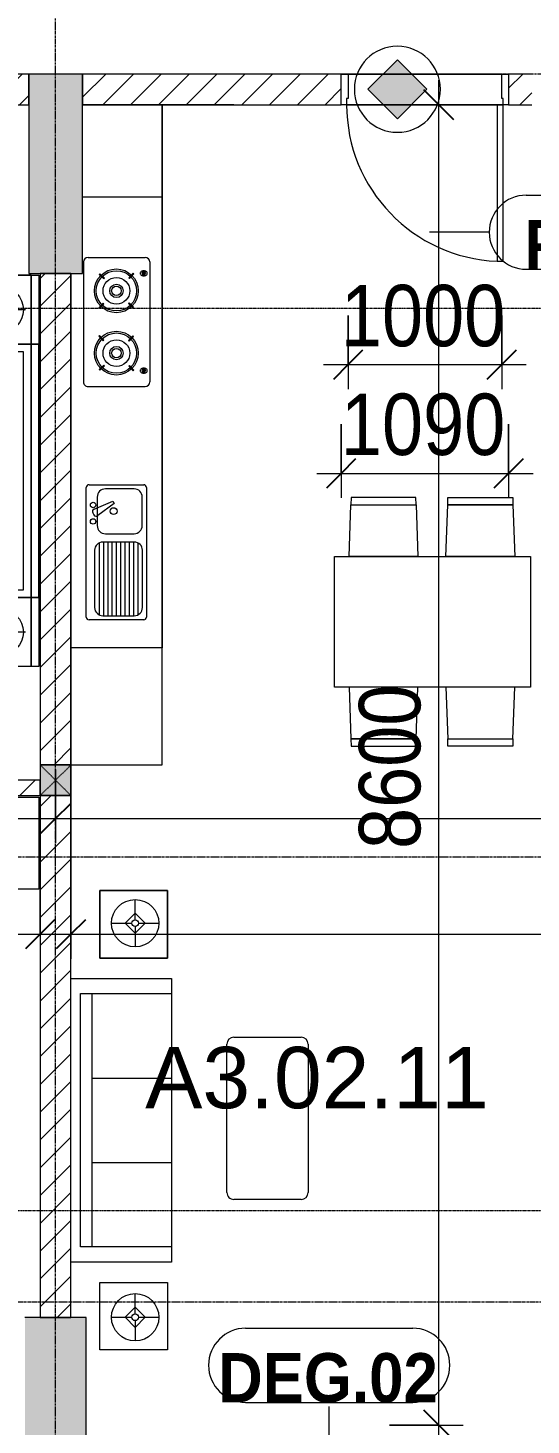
# Model space of a CAD drawing. Header units: millimetres. Extents: x 962 to 239635, y -15958 to 82755.
# Drawn here: x 169723 to 172999, y 24737 to 33837 of the extents above; entities that cross this region are included whole.
import ezdxf

# ---------------------------------------------------------------- set-up
doc = ezdxf.new("R2010")
doc.units = ezdxf.units.MM
for name, pattern in [('Dash', [6, 3, -3]), ('Dash Dot 3_16_', [7.9375, 4.7625, -1.5875, 0, -1.5875]), ('Grid Line', [22.225, 12.7, -3.175, 3.175, -3.175])]:
    doc.linetypes.add(name, pattern=pattern)
for name, color, linetype, lineweight in [('0-1', 7, 'Continuous', 5), ('A-ANNO-DIMS', 211, 'Continuous', 9), ('A-ANNO-DIMS-160', 211, 'Continuous', 9), ('A-ANNO-NOTE', 131, 'Continuous', 9), ('A-AREA-IDEN', 2, 'Continuous', 9), ('A-DETL-GENF-2', 1, 'Continuous', 9), ('A-DOOR-4', 1, 'Continuous', 9), ('A-DOOR-FRAM-1', 1, 'Continuous', 9), ('A-DOOR-IDEN', 31, 'Continuous', 9), ('A-FLOR-2', 9, 'Continuous', 9), ('A-WALL', 113, 'Continuous', 9), ('A-WALL-1', 253, 'Continuous', 18), ('A-WALL-3', 113, 'Continuous', 18), ('A-WALL-PATT-1', 10, 'Continuous', 9), ('A-WALL-PATT-2', 111, 'Continuous', 9), ('G-ANNO-SYMB-1', 111, 'Dash Dot 3_16_', 18), ('G-IMPT-1', 254, 'Continuous', 9), ('I-FURN', 30, 'Continuous', 9), ('I-FURN-1', 254, 'Continuous', 9), ('S-COLS', 52, 'Continuous', 9), ('S-COLS-1', 52, 'Continuous', 5), ('S-COLS-2', 7, 'Continuous', 18), ('S-COLS-5', 52, 'Dash', 9), ('S-COLS-6', 52, 'Continuous', 18), ('S-COLS-HDLN', 52, 'Dash', 9), ('S-GRID-1', 1, 'Grid Line', 9)]:
    doc.layers.add(name, color=color, linetype=linetype, lineweight=lineweight)
doc.styles.add('Arial_11', font='arial_0.ttf', dxfattribs={"height": 400})
doc.styles.add('Arial_B_6', font='arialbd_0.ttf', dxfattribs={"width": 0.9, "height": 320})
doc.styles.add('UTM Avo', font='UTM Avo.ttf', dxfattribs={"width": 0.9, "height": 400})
doc.dimstyles.new('1_Dim_chi_tiet_2_5', dxfattribs={"dimscale": 304.8, "dimtxt": 399.720379, "dimasz": 0.629921, "dimexe": 0.524934, "dimexo": 0.0625, "dimgap": 0.052493, "dimtad": 1, "dimdec": 0, "dimrnd": 5, "dimzin": 0, "dimdsep": 46, "dimtxsty": 'UTM Avo', "dimblk1": 'OBLIQUE', "dimblk2": 'OBLIQUE', "dimsah": 1, "dimcen": 0.09, "dimdle": 0.524934, "dimazin": 0, "dimtfac": 1, "dimtdec": 4, "dimtix": 1, "dimtmove": 0, "dimatfit": 3, "dimfxl": 1.049869, "dimfxlon": 1, "dimtvp": 1, "dimtolj": 1, "dimtzin": 0, "dimarcsym": 2})
doc.dimstyles.new('1_Dim_chi_tiet_2_5_1', dxfattribs={"dimscale": 304.8, "dimtxt": 399.720379, "dimasz": 0.629921, "dimexe": 0.524934, "dimexo": 0.0625, "dimgap": 0.052493, "dimtad": 1, "dimdec": 0, "dimrnd": 5, "dimzin": 0, "dimdsep": 46, "dimtxsty": 'UTM Avo', "dimblk1": 'OBLIQUE', "dimblk2": 'OBLIQUE', "dimsah": 1, "dimcen": 0.09, "dimdle": 0.524934, "dimazin": 0, "dimtfac": 1, "dimtdec": 4, "dimtix": 1, "dimtmove": 0, "dimatfit": 3, "dimfxl": 1.049869, "dimfxlon": 1, "dimtvp": 1, "dimtolj": 1, "dimtzin": 0, "dimarcsym": 2})
pattern_1 = [(45, (61750.9, 0), (-90.50967, 90.50967), [])]

# ---------------------------------------------------------------- blocks, each defined once
blk = doc.blocks.new('NCV_TKTC_KET CAU_rvt-1-TKCS_MB TẦNG 2')
at = {"layer": 'S-COLS-1'}
blk.add_hatch(color=256, dxfattribs=at).paths.add_polyline_path([(108327.6, 32236.9), (108327.6, 33536.9), (107977.6, 33536.9), (107977.6, 32236.9)])
h = blk.add_hatch(color=256, dxfattribs=at)
h.paths.add_polyline_path([(108352.6, 24536.9), (108352.6, 25436.9), (107952.6, 25436.9), (107952.6, 24536.9), (107982.6, 24536.9)])
h.paths.add_polyline_path([(107982.6, 24561.9), (107972.6, 24561.9), (107972.6, 24611.9), (107982.6, 24611.9)])
at = {"layer": 'S-COLS-2'}
for p, q in [((108327.6, 33536.9), (107977.6, 33536.9)), ((107977.6, 33536.9), (107977.6, 32236.9)), ((108327.6, 32236.9), (108327.6, 33536.9)), ((107977.6, 32236.9), (108327.6, 32236.9)), ((108352.6, 25436.9), (107952.6, 25436.9)), ((108352.6, 24536.9), (108352.6, 25436.9))]:
    blk.add_line(p, q, dxfattribs=at)
blk = doc.blocks.new('GIUONG NGU-2TAB-1600x2000 - GIUONG NGU-2TAB-1600x2000-901192-TKCS_MB TẦNG 2')
at = {"layer": 'I-FURN-1'}
for p, q in [((569.6, 2050), (1997.1, 2050)), ((1997.1, 2050), (569.6, 2050)), ((458.5, 50), (458.5, 1938.9)), ((458.5, 1938.9), (458.5, 50)), ((508.5, 1938.9), (508.5, 100)), ((1997.1, 2000), (569.6, 2000)), ((2058.2, 100), (2058.2, 1938.9)), ((2108.2, 1938.9), (2108.2, 50)), ((2108.2, 50), (2108.2, 1938.9)), ((8.5, 50), (8.5, 450.3)), ((8.5, 450.3), (458.5, 450.3)), ((8.5, 450.3), (458.5, 450.3)), ((8.5, 50), (8.5, 450.3)), ((233.5, 86.8), (233.5, 413.5)), ((458.5, 450.3), (458.5, 50)), ((458.5, 450.3), (458.5, 50)), ((2108.2, 50), (2108.2, 450.3)), ((2108.2, 450.3), (2558.2, 450.3)), ((2108.2, 450.3), (2108.2, 50)), ((2558.2, 450.3), (2108.2, 450.3)), ((2333.2, 86.8), (2333.2, 413.5)), ((2558.2, 450.3), (2558.2, 50)), ((2558.2, 50), (2558.2, 450.3)), ((120.2, 250.2), (346.8, 250.2)), ((2446.5, 250.2), (2219.8, 250.2)), ((508.5, 100), (2058.2, 100)), ((458.5, 50), (8.5, 50)), ((8.5, 0), (8.5, 50)), ((8.5, 50), (458.5, 50)), ((458.5, 50), (8.5, 50)), ((458.5, 0), (8.5, 0)), ((2108.2, 50), (458.5, 50)), ((458.5, 50), (458.5, 0)), ((458.5, 0), (458.5, 50)), ((458.5, 50), (2108.2, 50)), ((458.5, 50), (2108.2, 50)), ((2108.2, 0), (458.5, 0)), ((458.5, 0), (2108.2, 0)), ((2558.2, 50), (2108.2, 50)), ((2108.2, 50), (2558.2, 50)), ((2108.2, 0), (2108.2, 50)), ((2108.2, 50), (2108.2, 0)), ((2108.2, 50), (2558.2, 50)), ((2558.2, 0), (2108.2, 0)), ((2558.2, 50), (2558.2, 0))]:
    blk.add_line(p, q, dxfattribs=at)
for centre in [(233.5, 250.2), (2333.2, 250.2)]:
    blk.add_circle(centre, 150.7, dxfattribs=at)
for centre, radius, start, end in [((569.6, 1938.9), 111.1, 90, 180), ((569.6, 1938.9), 111.1, 90, 180), ((1997.1, 1938.9), 111.1, 0, 90), ((1997.1, 1938.9), 111.1, 360, 90), ((569.6, 1938.9), 61.1, 90, 180), ((1997.1, 1938.9), 61.1, 360, 90)]:
    blk.add_arc(centre, radius, start, end, dxfattribs=at)
blk = doc.blocks.new('MAY GIAT - MAY GIAT_dwg-348053-TKCS_MB TẦNG 2')
at = {"layer": 'G-IMPT-1', "flags": 128}
blk.add_lwpolyline([(5, 596.6), (5, 2.3), (605, 2.3), (605, 596.6)], close=True, dxfattribs=at)
blk = doc.blocks.new('MAY GIAT - MAY GIAT-401071-TKCS_MB TẦNG 2')
at = {"layer": 'I-FURN-1'}
for p, q in [((5, -2.3), (605, -2.3)), ((5, -596.6), (5, -2.3)), ((605, -2.3), (605, -596.6)), ((605, -596.6), (5, -596.6))]:
    blk.add_line(p, q, dxfattribs=at)
at = {"extrusion": (0, 0, -1), "zscale": -1, "rotation": 180}
blk.add_blockref('MAY GIAT - MAY GIAT_dwg-348053-TKCS_MB TẦNG 2', (0, 0), dxfattribs=at)
blk = doc.blocks.new('LOBBY_SOFA_1 - LOBBY_SOFA_1-V7-TKCS_MB TẦNG 2')
at = {"layer": 'I-FURN'}
for p, q in [((-2128.3, 1548.5), (-1160.3, 1548.5)), ((-2172.3, 1064.5), (-2172.3, 1504.5)), ((-1116.3, 1504.5), (-1116.3, 1064.5)), ((-1160.3, 1020.5), (-2128.3, 1020.5)), ((-2556, 660), (-708, 660)), ((-2556, 4.9), (-2556, 660)), ((-2457, 66), (-2457, 660)), ((-1907, 143), (-1907, 660)), ((-1357, 143), (-1357, 660)), ((-807, 660), (-807, 66)), ((-708, 660), (-708, 4.9)), ((-2688.2, 633.5), (-3128.2, 633.5)), ((-3128.2, 633.5), (-3128.2, 193.5)), ((-2915.4, 445), (-2915.4, 577)), ((-2688.2, 193.5), (-2688.2, 633.5)), ((-575.9, 633.5), (-135.9, 633.5)), ((-575.9, 193.5), (-575.9, 633.5)), ((-348.6, 445), (-348.6, 577)), ((-135.9, 633.5), (-135.9, 193.5)), ((-2981.4, 423), (-2915.4, 489)), ((-2915.4, 489), (-2849.4, 423)), ((-348.6, 489), (-414.6, 423)), ((-282.6, 423), (-348.6, 489)), ((-2937.4, 423), (-3069.4, 423)), ((-2915.4, 357), (-2981.4, 423)), ((-2849.4, 423), (-2915.4, 357)), ((-2915.4, 269), (-2915.4, 401)), ((-2893.4, 423), (-2761.4, 423)), ((-370.6, 423), (-502.6, 423)), ((-414.6, 423), (-348.6, 357)), ((-348.6, 357), (-282.6, 423)), ((-348.6, 269), (-348.6, 401)), ((-326.6, 423), (-194.6, 423)), ((-3128.2, 193.5), (-2688.2, 193.5)), ((-135.9, 193.5), (-575.9, 193.5)), ((-807, 143), (-2457, 143)), ((-807, 66), (-2457, 66))]:
    blk.add_line(p, q, dxfattribs=at)
for centre, radius in [((-2915.4, 423), 154), ((-348.6, 423), 154), ((-2915.4, 423), 22), ((-348.6, 423), 22)]:
    blk.add_circle(centre, radius, dxfattribs=at)
for centre, start, end in [((-2128.3, 1504.5), 90, 180), ((-1160.3, 1504.5), 0, 90), ((-2128.3, 1064.5), 180, 270), ((-1160.3, 1064.5), 270, 0)]:
    blk.add_arc(centre, 44, start, end, dxfattribs=at)
at = {"layer": 'I-FURN-1'}
for p, q in [((-2128.3, 1548.5), (-1160.3, 1548.5)), ((-2172.3, 1064.5), (-2172.3, 1504.5)), ((-1116.3, 1504.5), (-1116.3, 1064.5)), ((-1160.3, 1020.5), (-2128.3, 1020.5)), ((-2556, 660), (-708, 660)), ((-2556, 4.9), (-2556, 660)), ((-708, 660), (-708, 4.9)), ((-3128.2, 633.5), (-2688.2, 633.5)), ((-3128.2, 193.5), (-3128.2, 633.5)), ((-2688.2, 633.5), (-2688.2, 193.5)), ((-575.9, 633.5), (-135.9, 633.5)), ((-575.9, 193.5), (-575.9, 633.5)), ((-135.9, 633.5), (-135.9, 193.5)), ((-2688.2, 193.5), (-3128.2, 193.5)), ((-135.9, 193.5), (-575.9, 193.5))]:
    blk.add_line(p, q, dxfattribs=at)
for centre, start, end in [((-2128.3, 1504.5), 90, 180), ((-1160.3, 1504.5), 0, 90), ((-2128.3, 1064.5), 180, 270), ((-1160.3, 1064.5), 270, 0)]:
    blk.add_arc(centre, 44, start, end, dxfattribs=at)
blk = doc.blocks.new('HE BEP A - HE BEP A-V106-TKCS_MB TẦNG 2')
at = {"layer": 'I-FURN'}
for p, q in [((3.5, 605.3), (3.5, 11)), ((765.9, 11), (765.9, 605.3)), ((765.9, 11), (765.9, 605.3)), ((948.4, 131.7), (948.4, 487.8)), ((965.9, 505.3), (1810.5, 505.3)), ((1644.6, 463.3), (1632.2, 456.1)), ((1828, 487.8), (1828, 131.7)), ((2467.5, 494.2), (2467.5, 122.2)), ((3279.1, 524.2), (2497.5, 524.2)), ((3309.1, 494.2), (3309.1, 122.2)), ((3703.5, 530.3), (3703.5, 11)), ((975, 397.7), (975, 193.3)), ((975, 391.9), (1455.1, 391.9)), ((979.9, 419.9), (1450.3, 419.9)), ((1401.8, 451.1), (1028.4, 451.1)), ((1455.1, 193.3), (1455.1, 397.7)), ((1509.1, 380.9), (1509.1, 194.2)), ((1747.9, 434.2), (1562.5, 434.2)), ((1706.2, 324.4), (1627.3, 429.4)), ((1670.1, 454.1), (1721.6, 333.3)), ((1801.3, 194.2), (1801.3, 380.9)), ((2578, 421.2), (2573.6, 416.8)), ((2573.6, 416.8), (2602.8, 387.7)), ((2607.1, 392.1), (2578, 421.2)), ((2602.8, 387.7), (2607.1, 392.1)), ((2795.6, 424), (2766.5, 394.9)), ((2766.5, 394.9), (2770.8, 390.5)), ((2770.8, 390.5), (2800, 419.6)), ((2800, 419.6), (2795.6, 424)), ((2976.7, 419.6), (2981.1, 424)), ((3005.8, 390.5), (2976.7, 419.6)), ((2981.1, 424), (3010.2, 394.9)), ((3010.2, 394.9), (3005.8, 390.5)), ((3169.5, 392.1), (3198.6, 421.2)), ((3173.9, 387.7), (3169.5, 392.1)), ((3203, 416.8), (3173.9, 387.7)), ((3198.6, 421.2), (3203, 416.8)), ((975, 363.9), (1455.1, 363.9)), ((975, 335.9), (1455.1, 335.9)), ((975, 307.9), (1455.1, 307.9)), ((975, 279.9), (1455.1, 279.9)), ((1721.6, 333.3), (1706.2, 324.4)), ((975, 251.9), (1455.1, 251.9)), ((975, 223.9), (1455.1, 223.9)), ((975, 195.9), (1455.1, 195.9)), ((2570.9, 199.3), (2600, 228.4)), ((2575.3, 194.9), (2570.9, 199.3)), ((2604.4, 224), (2575.3, 194.9)), ((2600, 228.4), (2604.4, 224)), ((2763.7, 226.8), (2768.1, 231.2)), ((2792.8, 197.7), (2763.7, 226.8)), ((2768.1, 231.2), (2797.2, 202)), ((2797.2, 202), (2792.8, 197.7)), ((3008.5, 231.2), (2979.4, 202)), ((2979.4, 202), (2983.8, 197.7)), ((2983.8, 197.7), (3012.9, 226.8)), ((3012.9, 226.8), (3008.5, 231.2)), ((3176.6, 228.4), (3172.2, 224)), ((3172.2, 224), (3201.4, 194.9)), ((3205.8, 199.3), (3176.6, 228.4)), ((3201.4, 194.9), (3205.8, 199.3)), ((1810.5, 114.2), (965.9, 114.2)), ((981.5, 167.9), (1448.7, 167.9)), ((1028.4, 139.9), (1401.8, 139.9)), ((1562.5, 140.8), (1747.9, 140.8)), ((3279.1, 92.2), (2497.5, 92.2)), ((2555.1, 133.3), (2555.1, 129.3)), ((2587.6, 133.3), (2555.1, 133.3)), ((2555.1, 129.3), (2587.6, 129.3)), ((2587.6, 129.3), (2587.6, 133.3)), ((3189, 129.3), (3189, 133.3)), ((3189, 133.3), (3221.5, 133.3)), ((3221.5, 129.3), (3189, 129.3)), ((3221.5, 133.3), (3221.5, 129.3)), ((3.5, 11), (765.9, 11)), ((4303.5, 11), (765.9, 11))]:
    blk.add_line(p, q, dxfattribs=at)
for centre, radius in [((1589.4, 460.9), 17.8), ((1696.1, 460.9), 17.8), ((2685.4, 309.4), 142.6), ((2685.4, 309.4), 131.3), ((2685.4, 309.4), 87.2), ((3091.2, 309.4), 142.6), ((3091.2, 309.4), 131.3), ((3091.2, 309.4), 87.2), ((1656.3, 327.5), 22.2), ((2685.4, 309.4), 43.6), ((2685.4, 309.4), 30.9), ((3091.2, 309.4), 43.6), ((3091.2, 309.4), 30.9)]:
    blk.add_circle(centre, radius, dxfattribs=at)
for centre, radius, start, end in [((965.9, 487.8), 17.5, 90, 180), ((1641, 440.7), 17.8, 119.9521, 219.46175), ((1653.4, 447.9), 17.8, 20.53791, 119.9521), ((1810.5, 487.8), 17.5, 0, 90), ((2497.5, 494.2), 30, 90, 180), ((3279.1, 494.2), 30, 360, 90), ((1028.4, 397.7), 53.3, 90, 180), ((1401.8, 397.7), 53.3, 360, 90), ((1562.5, 380.9), 53.3, 90, 180), ((1747.9, 380.9), 53.3, 360, 90), ((1028.4, 193.3), 53.3, 180, 270), ((1401.8, 193.3), 53.3, 270, 360), ((1562.5, 194.2), 53.3, 180, 270), ((1747.9, 194.2), 53.3, 270, 360), ((965.9, 131.7), 17.5, 180, 270), ((1810.5, 131.7), 17.5, 270, 360), ((2497.5, 122.2), 30, 180, 270), ((2588.6, 131.7), 33.5, 163.94189, 180), ((2588.6, 131.7), 33.5, 180, 196.05811), ((2580.1, 134.1), 24.7, 145.20397, 163.94189), ((2580.1, 129.2), 24.7, 196.05811, 214.79603), ((2571.3, 131.3), 11.6, 9.9102, 170.0898), ((2571.3, 131.3), 11.6, 189.71775, 350.28225), ((2574.8, 137.9), 18.1, 120.79762, 145.20397), ((2574.8, 125.5), 18.1, 214.79603, 239.20238), ((2571.4, 143.6), 11.5, 90, 120.79762), ((2571.4, 119.8), 11.5, 239.20238, 270), ((2571.4, 143.6), 11.5, 59.20238, 90), ((2571.4, 119.8), 11.5, 270, 300.79762), ((2568, 137.9), 18.1, 34.79603, 59.20238), ((2568, 125.5), 18.1, 300.79762, 325.20397), ((2562.6, 134.1), 24.7, 16.05811, 34.79603), ((2562.6, 129.2), 24.7, 325.20397, 343.94189), ((2554.1, 131.7), 33.5, 0, 16.05811), ((2554.1, 131.7), 33.5, 343.94189, 0), ((3222.5, 131.7), 33.5, 163.94189, 180), ((3222.5, 131.7), 33.5, 180, 196.05811), ((3214, 134.1), 24.7, 145.20397, 163.94189), ((3214, 129.2), 24.7, 196.05811, 214.79603), ((3208.7, 137.9), 18.1, 120.79762, 145.20397), ((3208.7, 125.5), 18.1, 214.79603, 239.20238), ((3205.3, 131.3), 11.6, 9.9102, 170.0898), ((3205.3, 131.3), 11.6, 189.71775, 350.28225), ((3205.3, 143.6), 11.5, 90, 120.79762), ((3205.3, 119.8), 11.5, 239.20238, 270), ((3205.3, 143.6), 11.5, 59.20238, 90), ((3205.3, 119.8), 11.5, 270, 300.79762), ((3201.9, 137.9), 18.1, 34.79603, 59.20238), ((3201.9, 125.5), 18.1, 300.79762, 325.20397), ((3196.5, 134.1), 24.7, 16.05811, 34.79603), ((3196.5, 129.2), 24.7, 325.20397, 343.94189), ((3188, 131.7), 33.5, 0, 16.05811), ((3188, 131.7), 33.5, 343.94189, 0), ((3279.1, 122.2), 30, 270, 360)]:
    blk.add_arc(centre, radius, start, end, dxfattribs=at)
at = {"layer": 'I-FURN-1'}
for p, q in [((3.5, 605.3), (3.5, 11)), ((3.5, 11), (4303.5, 11))]:
    blk.add_line(p, q, dxfattribs=at)
blk = doc.blocks.new('RES_BAN AN 1 - RES_BAN AN 1-885813-TKCS_MB TẦNG 2')
at = {"layer": 'I-FURN-1'}
for p, q in [((-425, 1275), (425, 1275)), ((-425, 0), (-425, 1275)), ((425, 1275), (425, 0)), ((-761.9, 1168.8), (-809.6, 1167.2)), ((-809.6, 1167.2), (-809.6, 745.3)), ((-425, 1180), (-761.9, 1168.8)), ((-761.9, 1168.8), (-761.9, 743.8)), ((-761.9, 743.8), (-761.9, 1168.8)), ((-425, 732.5), (-425, 1180)), ((425, 1180), (761.9, 1168.8)), ((425, 732.5), (425, 1180)), ((761.9, 1168.8), (761.9, 743.8)), ((761.9, 1168.8), (761.9, 743.8)), ((809.6, 1167.2), (761.9, 1168.8)), ((809.6, 745.3), (809.6, 1167.2)), ((-809.6, 745.3), (-761.9, 743.8)), ((-761.9, 743.8), (-425, 732.5)), ((761.9, 743.8), (425, 732.5)), ((761.9, 743.8), (809.6, 745.3)), ((-425, 549.7), (-761.9, 538.5)), ((-425, 102.3), (-425, 549.7)), ((425, 549.7), (761.9, 538.5)), ((425, 102.3), (425, 549.7)), ((-809.6, 536.9), (-761.9, 538.5)), ((-809.6, 115.1), (-809.6, 536.9)), ((-761.9, 538.5), (-761.9, 113.5)), ((-761.9, 538.5), (-761.9, 113.5)), ((761.9, 538.5), (761.9, 113.5)), ((761.9, 538.5), (809.6, 536.9)), ((761.9, 113.5), (761.9, 538.5)), ((809.6, 536.9), (809.6, 115.1)), ((-761.9, 113.5), (-809.6, 115.1)), ((-761.9, 113.5), (-425, 102.3)), ((761.9, 113.5), (425, 102.3)), ((809.6, 115.1), (761.9, 113.5)), ((425, 0), (-425, 0))]:
    blk.add_line(p, q, dxfattribs=at)
blk = doc.blocks.new('NCV_TKTC_TANG 2_rvt-1-TKCS_MB TẦNG 2')
at = {"layer": 'A-WALL-PATT-1'}
h = blk.add_hatch(dxfattribs=at)
h.set_pattern_fill('FP_1', color=256, style=0, pattern_type=2)
h.set_pattern_definition([(45, (0, 0), (-90.50967, 90.50967), [])])
h.paths.add_polyline_path([(103252.6, 28836.9), (104050.9, 28836.9), (104050.9, 28936.9), (103252.6, 28936.9), (103252.6, 28908.1)])
h.paths.add_polyline_path([(105150.5, 28836.9), (105150.5, 28936.9), (104850.9, 28936.9), (104850.9, 28836.9)])
h.paths.add_polyline_path([(106050.5, 28836.9), (106352.6, 28836.9), (106352.6, 28936.9), (106050.5, 28936.9)])
h.paths.add_polyline_path([(106552.6, 28836.9), (106950.5, 28836.9), (106950.5, 28936.9), (106552.6, 28936.9), (106552.6, 28857)])
h.paths.add_polyline_path([(108052.6, 28836.9), (108052.6, 28936.9), (107850.5, 28936.9), (107850.5, 28836.9)])
at = {"layer": 'A-FLOR-2'}
for p, q in [((111057.6, 33536.9), (110057.6, 33536.9)), ((108846.9, 33336.9), (108327.6, 33336.9)), ((109312.9, 33336.9), (108846.9, 33336.9)), ((111067.6, 33336.9), (110047.6, 33336.9)), ((110047.6, 33336.9), (111067.6, 33336.9)), ((108252.6, 32236.9), (108252.6, 29036.9)), ((108252.6, 29036.9), (108252.6, 27850))]:
    blk.add_line(p, q, dxfattribs=at)
at = {"layer": 'A-WALL-1'}
for p, q in [((108052.6, 28936.9), (107850.5, 28936.9)), ((108052.6, 28836.9), (108052.6, 28936.9)), ((107850.5, 28836.9), (108052.6, 28836.9))]:
    blk.add_line(p, q, dxfattribs=at)
at = {"layer": 'I-FURN-1'}
for name, p, rotation in [('HE BEP A - HE BEP A-V106-TKCS_MB TẦNG 2', (108857.9, 29033.4), 90.0000000000005), ('GIUONG NGU-2TAB-1600x2000 - GIUONG NGU-2TAB-1600x2000-901192-TKCS_MB TẦNG 2', (108042.6, 29668.6), 89.99999999999915), ('RES_BAN AN 1 - RES_BAN AN 1-885813-TKCS_MB TẦNG 2', (111244.3, 29968.2), 90.0000000000005), ('MAY GIAT - MAY GIAT-401071-TKCS_MB TẦNG 2', (107445.9, 28222), 89.9999999999998), ('LOBBY_SOFA_1 - LOBBY_SOFA_1-V7-TKCS_MB TẦNG 2', (108247.7, 25090.4), 270.0000000000001)]:
    blk.add_blockref(name, p, dxfattribs=dict(at, rotation=rotation))
blk = doc.blocks.new('FD_05 - FD_05-1000x2200mm-835433-TKCS_MB TẦNG 2')
at = {"layer": 'A-DETL-GENF-2'}
for p, q in [((510, -100), (470, -100)), ((470, -100), (470, -1120)), ((510, -1120), (510, -100)), ((470, -1120), (510, -1120))]:
    blk.add_line(p, q, dxfattribs=at)
blk.add_arc((510, -100), 1020, 180, 267.75253, dxfattribs=at)
at = {"layer": 'A-DOOR-FRAM-1'}
for p, q in [((-545, 100), (-500, 100)), ((-545, -100), (-545, 100)), ((-500, 100), (-500, -60)), ((500, 100), (545, 100)), ((500, -60), (500, 100)), ((545, 100), (545, -100)), ((-500, -60), (-510, -60)), ((-510, -60), (-510, -100)), ((510, -60), (500, -60)), ((510, -100), (510, -60)), ((-510, -100), (-545, -100)), ((545, -100), (510, -100))]:
    blk.add_line(p, q, dxfattribs=at)
blk = doc.blocks.new('G1_SOF - BO TRU - 200x200-3052400-TKCS_MB TẦNG 2')
at = {"layer": 'S-COLS-HDLN'}
for p, q in [((-100, 100), (100, -100)), ((100, 100), (-100, -100))]:
    blk.add_line(p, q, dxfattribs=at)
blk = doc.blocks.new('DIMBLOCK67-TKCS_MB TẦNG 2')
at = {"layer": 'A-ANNO-DIMS-160'}
for p, q in [((161703.5, 29007.8), (161703.5, 28527.8)), ((161703.5, 28687.8), (161703.5, 29007.8)), ((169903.5, 29007.8), (169903.5, 28527.8)), ((169903.5, 28687.8), (169903.5, 29007.8)), ((161703.5, 28687.8), (169903.5, 28687.8))]:
    blk.add_line(p, q, dxfattribs=at)
at = {"layer": 'A-ANNO-DIMS-160', "lineweight": 25}
for p, q in [((161703.5, 28687.8), (161799.5, 28783.8)), ((169903.5, 28687.8), (169999.5, 28783.8)), ((161703.5, 28687.8), (161607.5, 28591.8)), ((169903.5, 28687.8), (169807.5, 28591.8))]:
    blk.add_line(p, q, dxfattribs=at)
at = {"layer": 'A-ANNO-DIMS-160', "color": 0, "insert": (165255.7, 29207.5), "char_height": 400, "width": 1314.636, "attachment_point": 1, "line_spacing_factor": 1.110334, "style": 'UTM Avo'}
blk.add_mtext('8200', dxfattribs=at)
blk = doc.blocks.new('_Oblique')
at = {"color": 0, "linetype": 'ByBlock', "lineweight": -2}
blk.add_line((-0.5, -0.5), (0.5, 0.5), dxfattribs=at)
blk = doc.blocks.new('DIMBLOCK68-TKCS_MB TẦNG 2')
at = {"layer": 'A-ANNO-DIMS-160'}
for p, q in [((169903.5, 29007.8), (169903.5, 28527.8)), ((169903.5, 28687.8), (169903.5, 29007.8)), ((178203.5, 29007.8), (178203.5, 28527.8)), ((178203.5, 28687.8), (178203.5, 29007.8)), ((169903.5, 28687.8), (178363.5, 28687.8))]:
    blk.add_line(p, q, dxfattribs=at)
at = {"layer": 'A-ANNO-DIMS-160', "lineweight": 25}
for p, q in [((169903.5, 28687.8), (169999.5, 28783.8)), ((178203.5, 28687.8), (178299.5, 28783.8)), ((169903.5, 28687.8), (169807.5, 28591.8)), ((178203.5, 28687.8), (178107.5, 28591.8))]:
    blk.add_line(p, q, dxfattribs=at)
at = {"layer": 'A-ANNO-DIMS-160', "color": 0, "insert": (173505.7, 29207.5), "char_height": 400, "width": 1314.636, "attachment_point": 1, "line_spacing_factor": 1.110334, "style": 'UTM Avo'}
blk.add_mtext('8300', dxfattribs=at)
blk = doc.blocks.new('HDNDCT_GHI CHÚ CỬA CHỐNG CHÁY EI30 - HDNDCT_GHI CHÚ CỬA CHỐNG CHÁY EI30-2461928-TKCS_MB TẦNG 2')
at = {"layer": 'A-ANNO-NOTE'}
blk.add_hatch(color=256, dxfattribs=at).paths.add_polyline_path([(-1.2, 0), (0, 1.2), (1.2, 0), (0, -1.2)])
for p, q in [((0, 1.2), (-1.2, 0)), ((1.2, 0), (0, 1.2)), ((-1.2, 0), (0, -1.2)), ((0, -1.2), (1.2, 0))]:
    blk.add_line(p, q, dxfattribs=at)
for start, end in [(360, 180), (180, 360)]:
    blk.add_arc((0, 0), 1.75, start, end, dxfattribs=at)
blk = doc.blocks.new('DIMBLOCK109-TKCS_MB TẦNG 2')
at = {"layer": 'A-ANNO-DIMS-160'}
for p, q in [((171763.5, 31255.6), (171763.5, 30775.6)), ((171763.5, 30935.6), (171763.5, 31255.6)), ((172853.5, 31255.6), (172853.5, 30775.6)), ((172853.5, 30935.6), (172853.5, 31255.6)), ((171603.5, 30935.6), (173013.5, 30935.6))]:
    blk.add_line(p, q, dxfattribs=at)
at = {"layer": 'A-ANNO-DIMS-160', "lineweight": 25}
for p, q in [((171763.5, 30935.6), (171859.5, 31031.6)), ((172853.5, 30935.6), (172949.5, 31031.6)), ((171763.5, 30935.6), (171667.5, 30839.6)), ((172853.5, 30935.6), (172757.5, 30839.6))]:
    blk.add_line(p, q, dxfattribs=at)
at = {"layer": 'A-ANNO-DIMS-160', "color": 0, "insert": (171760.7, 31455.2), "char_height": 400, "width": 1314.636, "attachment_point": 1, "line_spacing_factor": 1.110334, "style": 'UTM Avo'}
blk.add_mtext('1090', dxfattribs=at)
blk = doc.blocks.new('STN_Door Tag - STN_Door Tag-1788670-TKCS_MB TẦNG 2')
at = {"layer": 'A-DOOR-IDEN'}
for p, q in [((-3.37, 1.495), (3.431, 1.495)), ((-3.37, -1.524), (3.431, -1.524))]:
    blk.add_line(p, q, dxfattribs=at)
for centre, start, end in [((-3.37, -0.015), 90, 270), ((3.431, -0.015), 270, 90)]:
    blk.add_arc(centre, 1.509, start, end, dxfattribs=at)
blk = doc.blocks.new('DIMBLOCK148-TKCS_MB TẦNG 2')
at = {"layer": 'A-ANNO-DIMS-160'}
for p, q in [((171808.5, 31963.9), (171808.5, 31483.9)), ((171808.5, 31643.9), (171808.5, 31963.9)), ((172808.5, 31963.9), (172808.5, 31483.9)), ((172808.5, 31643.9), (172808.5, 31963.9)), ((171648.5, 31643.9), (172968.5, 31643.9))]:
    blk.add_line(p, q, dxfattribs=at)
at = {"layer": 'A-ANNO-DIMS-160', "lineweight": 25}
for p, q in [((171808.5, 31643.9), (171904.5, 31739.9)), ((172808.5, 31643.9), (172904.5, 31739.9)), ((171808.5, 31643.9), (171712.5, 31547.9)), ((172808.5, 31643.9), (172712.5, 31547.9))]:
    blk.add_line(p, q, dxfattribs=at)
at = {"layer": 'A-ANNO-DIMS-160', "color": 0, "insert": (171760.7, 32163.5), "char_height": 400, "width": 1314.636, "attachment_point": 1, "line_spacing_factor": 1.110334, "style": 'UTM Avo'}
blk.add_mtext('1000', dxfattribs=at)
blk = doc.blocks.new('DIMBLOCK283-TKCS_MB TẦNG 2')
at = {"layer": 'A-ANNO-DIMS-160'}
for p, q in [((161803.5, 28254.2), (161803.5, 27774.2)), ((161803.5, 27934.2), (161803.5, 28254.2)), ((169803.5, 28254.2), (169803.5, 27774.2)), ((169803.5, 27934.2), (169803.5, 28254.2)), ((161643.5, 27934.2), (169963.5, 27934.2))]:
    blk.add_line(p, q, dxfattribs=at)
at = {"layer": 'A-ANNO-DIMS-160', "lineweight": 25}
for p, q in [((161803.5, 27934.2), (161899.5, 28030.2)), ((169803.5, 27934.2), (169899.5, 28030.2)), ((161803.5, 27934.2), (161707.5, 27838.2)), ((169803.5, 27934.2), (169707.5, 27838.2))]:
    blk.add_line(p, q, dxfattribs=at)
at = {"layer": 'A-ANNO-DIMS-160', "color": 0, "insert": (165255.7, 28453.9), "char_height": 400, "width": 1314.636, "attachment_point": 1, "line_spacing_factor": 1.110334, "style": 'UTM Avo'}
blk.add_mtext('8000', dxfattribs=at)
blk = doc.blocks.new('DIMBLOCK284-TKCS_MB TẦNG 2')
at = {"layer": 'A-ANNO-DIMS-160'}
for p, q in [((170003.5, 28254.2), (170003.5, 27774.2)), ((170003.5, 27934.2), (170003.5, 28254.2)), ((178003.5, 28254.2), (178003.5, 27774.2)), ((178003.5, 27934.2), (178003.5, 28254.2)), ((169843.5, 27934.2), (178163.5, 27934.2))]:
    blk.add_line(p, q, dxfattribs=at)
at = {"layer": 'A-ANNO-DIMS-160', "lineweight": 25}
for p, q in [((170003.5, 27934.2), (170099.5, 28030.2)), ((178003.5, 27934.2), (178099.5, 28030.2)), ((170003.5, 27934.2), (169907.5, 27838.2)), ((178003.5, 27934.2), (177907.5, 27838.2))]:
    blk.add_line(p, q, dxfattribs=at)
at = {"layer": 'A-ANNO-DIMS-160', "color": 0, "insert": (173455.7, 28453.9), "char_height": 400, "width": 1314.636, "attachment_point": 1, "line_spacing_factor": 1.110334, "style": 'UTM Avo'}
blk.add_mtext('8000', dxfattribs=at)
blk = doc.blocks.new('DIMBLOCK292-TKCS_MB TẦNG 2')
at = {"layer": 'A-ANNO-DIMS-160'}
for p, q in [((172398.1, 24576.9), (172398.1, 33496.9)), ((172078.1, 33336.9), (172558.1, 33336.9)), ((172398.1, 33336.9), (172078.1, 33336.9)), ((172078.1, 24736.9), (172558.1, 24736.9)), ((172398.1, 24736.9), (172078.1, 24736.9))]:
    blk.add_line(p, q, dxfattribs=at)
at = {"layer": 'A-ANNO-DIMS-160', "lineweight": 25}
for p, q in [((172398.1, 33336.9), (172302.1, 33432.9)), ((172398.1, 33336.9), (172494.1, 33240.9)), ((172398.1, 24736.9), (172302.1, 24832.9)), ((172398.1, 24736.9), (172494.1, 24640.9))]:
    blk.add_line(p, q, dxfattribs=at)
at = {"layer": 'A-ANNO-DIMS-160', "color": 0, "insert": (171878.5, 28489.2), "char_height": 400, "width": 1314.636, "attachment_point": 1, "rotation": 90, "line_spacing_factor": 1.110334, "style": 'UTM Avo'}
blk.add_mtext('8600', dxfattribs=at)

msp = doc.modelspace()

# ---------------------------------------------------------------- hatches: boundary and pattern name
at = {"layer": 'A-WALL-PATT-2'}
h = msp.add_hatch(dxfattribs=at)
h.set_pattern_fill('FP_1', color=256, style=0, pattern_type=2)
h.set_pattern_definition(pattern_1)
h.paths.add_polyline_path([(169728.5, 33336.9), (169728.5, 33536.9), (166163.5, 33536.9), (166163.5, 33336.9), (167839.7, 33336.9)])
h.paths.add_polyline_path([(165963.5, 33336.9), (165963.5, 33536.9), (163118.5, 33536.9), (163118.5, 33336.9), (164615.5, 33336.9)])
h.paths.add_polyline_path([(162028.5, 33336.9), (162028.5, 33536.9), (161878.5, 33536.9), (161878.5, 33336.9)])
h = msp.add_hatch(dxfattribs=at)
h.set_pattern_fill('FP_1', color=256, style=0, pattern_type=2)
h.set_pattern_definition(pattern_1)
h.paths.add_polyline_path([(177512.2, 33336.9), (177853.5, 33336.9), (177853.5, 33536.9), (173203.4, 33536.9), (173203.4, 33336.9), (174288, 33336.9)])
h.paths.add_polyline_path([(171063.8, 33336.9), (171763.5, 33336.9), (171763.5, 33536.9), (170078.5, 33536.9), (170078.5, 33336.9)])
h.paths.add_polyline_path([(172853.5, 33336.9), (173003.4, 33336.9), (173003.4, 33536.9), (172853.5, 33536.9)])
h = msp.add_hatch(dxfattribs=at)
h.set_pattern_fill('FP_1', color=256, style=0, pattern_type=2)
h.set_pattern_definition(pattern_1)
h.paths.add_polyline_path([(170003.5, 25436.9), (170003.5, 28836.9), (169803.5, 28836.9), (169803.5, 25436.9)])
h.paths.add_polyline_path([(170003.5, 29036.9), (170003.5, 32236.9), (169803.5, 32236.9), (169803.5, 29036.9)])
at = {"layer": 'S-COLS-1'}
msp.add_hatch(color=256, dxfattribs=at).paths.add_polyline_path([(170003.5, 28836.9), (170003.5, 29036.9), (169803.5, 29036.9), (169803.5, 28836.9)])

# ---------------------------------------------------------------- linework, layer by layer
at = {"layer": 'A-DOOR-IDEN'}
for p, q in [((172338.9, 32508.2), (172727, 32508.2)), ((171684.8, 24601.2), (171685.1, 24858.4))]:
    msp.add_line(p, q, dxfattribs=at)
at = {"layer": 'A-WALL'}
for p, q in [((171808.5, 33536.9), (172808.5, 33536.9)), ((172818.5, 33336.9), (171798.5, 33336.9)), ((169803.5, 29036.9), (170003.5, 29036.9)), ((170003.5, 28836.9), (169803.5, 28836.9))]:
    msp.add_line(p, q, dxfattribs=at)
at = {"layer": 'A-WALL-3'}
for p, q in [((169728.5, 33536.9), (166163.5, 33536.9)), ((169728.5, 33336.9), (169728.5, 33536.9)), ((171763.5, 33536.9), (170078.5, 33536.9)), ((170078.5, 33536.9), (170078.5, 33336.9)), ((171763.5, 33336.9), (171763.5, 33536.9)), ((173003.4, 33536.9), (172853.5, 33536.9)), ((172853.5, 33536.9), (172853.5, 33336.9)), ((166163.5, 33336.9), (169728.5, 33336.9)), ((170078.5, 33336.9), (171763.5, 33336.9)), ((172853.5, 33336.9), (173003.4, 33336.9)), ((169803.5, 32236.9), (169803.5, 29036.9)), ((170003.5, 32236.9), (169803.5, 32236.9)), ((170003.5, 29036.9), (170003.5, 32236.9)), ((169803.5, 28836.9), (169803.5, 25436.9)), ((170003.5, 25436.9), (170003.5, 28836.9)), ((169803.5, 25436.9), (170003.5, 25436.9))]:
    msp.add_line(p, q, dxfattribs=at)
at = {"layer": 'G-ANNO-SYMB-1'}
for p, q in [((90498.7, 32011.5), (196677.7, 32011.5)), ((90498.7, 26135.3), (196677.7, 26135.3))]:
    msp.add_line(p, q, dxfattribs=at)
at = {"layer": 'S-COLS'}
for p, q in [((170003.5, 29036.9), (169803.5, 29036.9)), ((169803.5, 28836.9), (170003.5, 28836.9))]:
    msp.add_line(p, q, dxfattribs=at)
at = {"layer": 'S-COLS-6'}
for p, q in [((169803.5, 29036.9), (169803.5, 28836.9)), ((170003.5, 28836.9), (170003.5, 29036.9))]:
    msp.add_line(p, q, dxfattribs=at)
at = {"layer": 'S-GRID-1'}
for p, q in [((169903.5, 19351.6), (169903.5, 76542.3)), ((189415.6, 33536.9), (96253.4, 33536.9)), ((189415.6, 28436.9), (96253.4, 28436.9)), ((187383.6, 25536.9), (98285.4, 25536.9))]:
    msp.add_line(p, q, dxfattribs=at)

# ---------------------------------------------------------------- block references
at = {"layer": '0-1'}
for name in ['NCV_TKTC_KET CAU_rvt-1-TKCS_MB TẦNG 2', 'NCV_TKTC_TANG 2_rvt-1-TKCS_MB TẦNG 2']:
    msp.add_blockref(name, (61750.9, 0), dxfattribs=at)
at = {"layer": 'A-ANNO-NOTE', "xscale": 160, "yscale": 160, "zscale": 160}
msp.add_blockref('HDNDCT_GHI CHÚ CỬA CHỐNG CHÁY EI30 - HDNDCT_GHI CHÚ CỬA CHỐNG CHÁY EI30-2461928-TKCS_MB TẦNG 2', (172128.7, 33437.4), dxfattribs=at)
at = {"layer": 'A-DOOR-4'}
msp.add_blockref('FD_05 - FD_05-1000x2200mm-835433-TKCS_MB TẦNG 2', (172308.5, 33436.9), dxfattribs=at)
at = {"layer": 'A-DOOR-IDEN', "xscale": 159.9999999999999, "yscale": 159.9999999999999, "zscale": 159.9999999999999}
for p in [(173507.7, 32508.8), (171680.2, 25128.7)]:
    msp.add_blockref('STN_Door Tag - STN_Door Tag-1788670-TKCS_MB TẦNG 2', p, dxfattribs=at)
at = {"layer": 'S-COLS-5'}
msp.add_blockref('G1_SOF - BO TRU - 200x200-3052400-TKCS_MB TẦNG 2', (169903.5, 28936.9), dxfattribs=at)

# ---------------------------------------------------------------- texts
at = {"layer": 'A-AREA-IDEN', "insert": (171605.2, 26794.6), "char_height": 400, "width": 2233.6, "attachment_point": 8, "line_spacing_factor": 0.936439, "style": 'Arial_11'}
msp.add_mtext('\\pt8,16,24,32,40,48,56,64,72,80,88,96,104,112,120,128,136,144,152,160,168,176,184,192,200,208,216,224,232,240,248,256;A3.02.11', dxfattribs=at)
at = {"layer": 'A-DOOR-IDEN', "char_height": 320, "attachment_point": 5, "line_spacing_factor": 0.936439, "style": 'Arial_B_6'}
for s, insert, width in [('\\pt7.2,14.4,21.6,28.8,36,43.2,50.4,57.6,64.8,72,79.2,86.4,93.6,100.8,108,115.2,122.4,129.6,136.8,144,151.2,158.4,165.6,172.8,180,187.2,194.4,201.6,208.8,216,223.2,230.4;FD.05', (173504.4, 32423.5), 1124.64), ('\\pt7.2,14.4,21.6,28.8,36,43.2,50.4,57.6,64.8,72,79.2,86.4,93.6,100.8,108,115.2,122.4,129.6,136.8,144,151.2,158.4,165.6,172.8,180,187.2,194.4,201.6,208.8,216,223.2,230.4;DEG.02', (171677, 25043.3), 1467.36)]:
    msp.add_mtext(s, dxfattribs=dict(at, insert=insert, width=width))

# ---------------------------------------------------------------- dimensions: what is measured, and where the dimension line sits
at = {"layer": 'A-ANNO-DIMS'}
dim = msp.add_linear_dim(base=(172398.1, 33336.9), p1=(172078.1, 24736.9), p2=(172078.1, 33336.9), angle=90, dimstyle='1_Dim_chi_tiet_2_5_1', override={"dimpost": '<>', "dimfxl": 8600}, dxfattribs=at)
dim.commit()
dim.dimension.update_dxf_attribs({"geometry": 'DIMBLOCK292-TKCS_MB TẦNG 2', "text_midpoint": (172175.1, 29036.9)})
for base, p1, p2, dimstyle, override, picture, middle in [((172808.5, 31643.9), (171808.5, 31963.9), (172808.5, 31963.9), '1_Dim_chi_tiet_2_5', {"dimpost": '<>', "dimfxl": 1000}, 'DIMBLOCK148-TKCS_MB TẦNG 2', (172308.5, 31866.9)), ((172853.5, 30935.6), (171763.5, 31255.6), (172853.5, 31255.6), '1_Dim_chi_tiet_2_5', {"dimpost": '<>', "dimfxl": 1090}, 'DIMBLOCK109-TKCS_MB TẦNG 2', (172308.5, 31158.6)), ((169903.5, 28687.8), (161703.5, 29007.8), (169903.5, 29007.8), '1_Dim_chi_tiet_2_5', {"dimpost": '<>', "dimfxl": 8200}, 'DIMBLOCK67-TKCS_MB TẦNG 2', (165803.5, 28910.8)), ((178203.5, 28687.8), (169903.5, 29007.8), (178203.5, 29007.8), '1_Dim_chi_tiet_2_5', {"dimpost": '<>', "dimfxl": 8300}, 'DIMBLOCK68-TKCS_MB TẦNG 2', (174053.5, 28910.8)), ((169803.5, 27934.2), (161803.5, 28254.2), (169803.5, 28254.2), '1_Dim_chi_tiet_2_5_1', {"dimpost": '<>', "dimfxl": 8000}, 'DIMBLOCK283-TKCS_MB TẦNG 2', (165803.5, 28157.2)), ((178003.5, 27934.2), (170003.5, 28254.2), (178003.5, 28254.2), '1_Dim_chi_tiet_2_5_1', {"dimpost": '<>', "dimfxl": 8000}, 'DIMBLOCK284-TKCS_MB TẦNG 2', (174003.5, 28157.2))]:
    dim = msp.add_linear_dim(base=base, p1=p1, p2=p2, dimstyle=dimstyle, override=override, dxfattribs=at)
    dim.commit()
    dim.dimension.update_dxf_attribs({"geometry": picture, "text_midpoint": middle})

doc.saveas('drawing.dxf')
